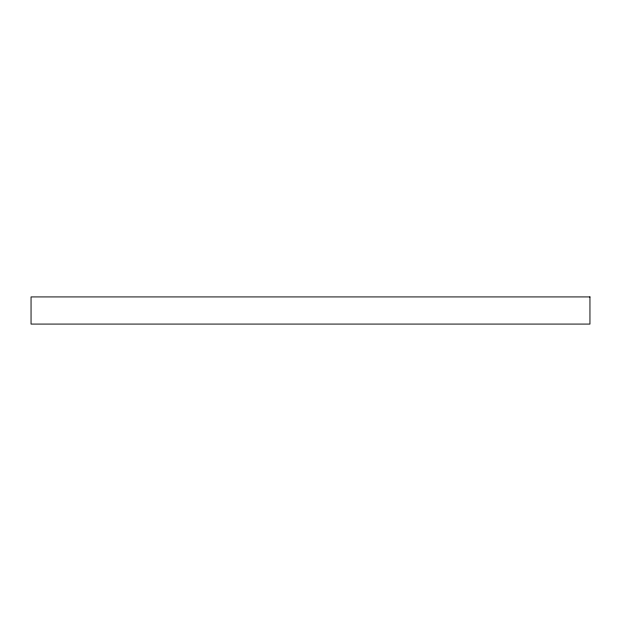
<?xml version="1.0" encoding="UTF-8"?>
<svg xmlns="http://www.w3.org/2000/svg" width="621" height="621" viewBox="0 0 621 621"><rect width="100%" height="100%" fill="white"/><g stroke="black" fill="none" stroke-linecap="round" stroke-linejoin="round"><path stroke-width="0.93" d="M589.95 296.923L31.05 296.923L31.05 324.077L589.95 324.077L589.95 296.923"/></g></svg>
